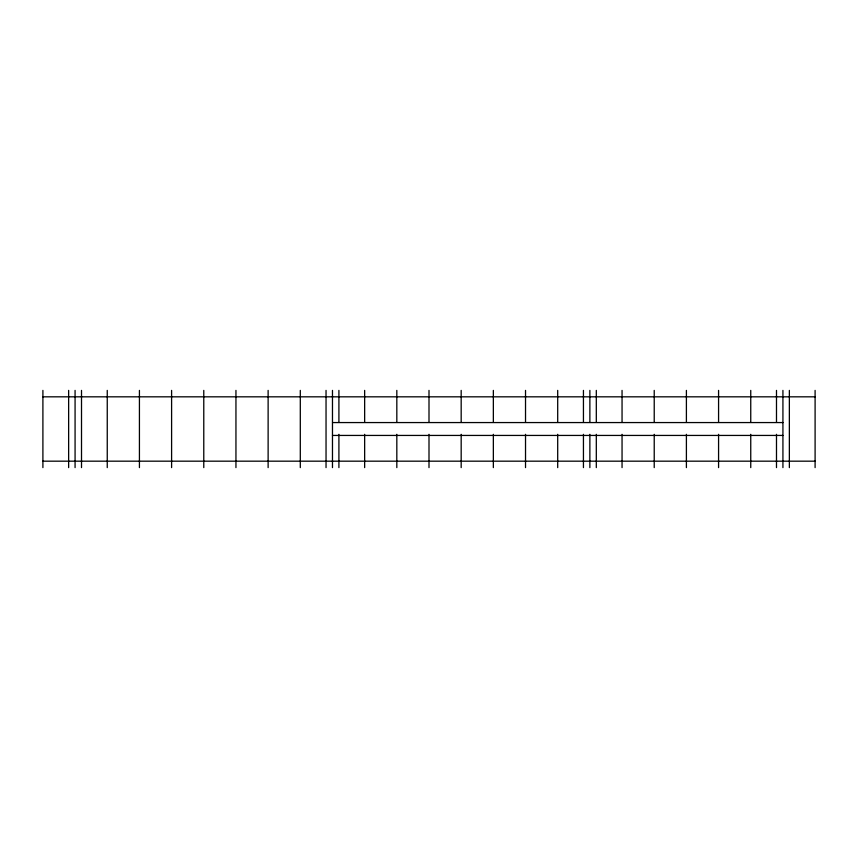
<?xml version="1.0" encoding="UTF-8"?>
<svg xmlns="http://www.w3.org/2000/svg" width="858" height="858" viewBox="0 0 858 858"><rect width="100%" height="100%" fill="white"/><g stroke="black" fill="none" stroke-linecap="round" stroke-linejoin="round"><path stroke-width="1.29" d="M42.9 396.825L815.1 396.825M782.925 422.565L332.475 422.565L332.475 467.61M332.475 435.435L782.925 435.435M42.9 461.175L815.1 461.175M815.1 390.39L815.1 467.61M789.36 390.39L789.36 467.61M782.925 390.39L782.925 467.61M776.49 390.39L776.49 422.34M776.49 434.33L776.49 467.61M750.75 390.39L750.75 422.34M750.75 434.33L750.75 467.61M718.575 390.39L718.575 422.34M718.575 434.33L718.575 467.61M686.4 390.39L686.4 422.34M686.4 434.33L686.4 467.61M654.225 390.39L654.225 422.34M654.225 434.33L654.225 467.61M622.05 390.39L622.05 422.34M622.05 434.33L622.05 467.61M596.31 390.39L596.31 422.34M596.31 434.33L596.31 467.61M589.875 390.39L589.875 422.34M589.875 434.33L589.875 467.61M583.44 390.39L583.44 422.34M583.44 434.33L583.44 467.61M557.7 390.39L557.7 422.34M557.7 434.33L557.7 467.61M525.525 390.39L525.525 422.34M525.525 434.33L525.525 467.61M493.35 390.39L493.35 422.34M493.35 434.33L493.35 467.61M461.175 390.39L461.175 422.34M461.175 434.33L461.175 467.61M429 390.39L429 422.34M429 434.33L429 467.61M396.825 390.39L396.825 422.34M396.825 434.33L396.825 467.61M364.65 390.39L364.65 422.34M364.65 434.33L364.65 467.61M338.91 390.39L338.91 422.34M338.91 434.33L338.91 467.61M332.475 390.39L332.475 422.34M326.04 390.39L326.04 467.61M300.3 390.39L300.3 467.61M268.125 390.39L268.125 467.61M235.95 390.39L235.95 467.61M203.775 390.39L203.775 467.61M171.6 390.39L171.6 467.61M139.425 390.39L139.425 467.61M107.25 390.39L107.25 467.61M81.51 390.39L81.51 467.61M75.075 390.39L75.075 467.61M68.64 390.39L68.64 467.61M42.9 390.39L42.9 467.61"/></g></svg>
